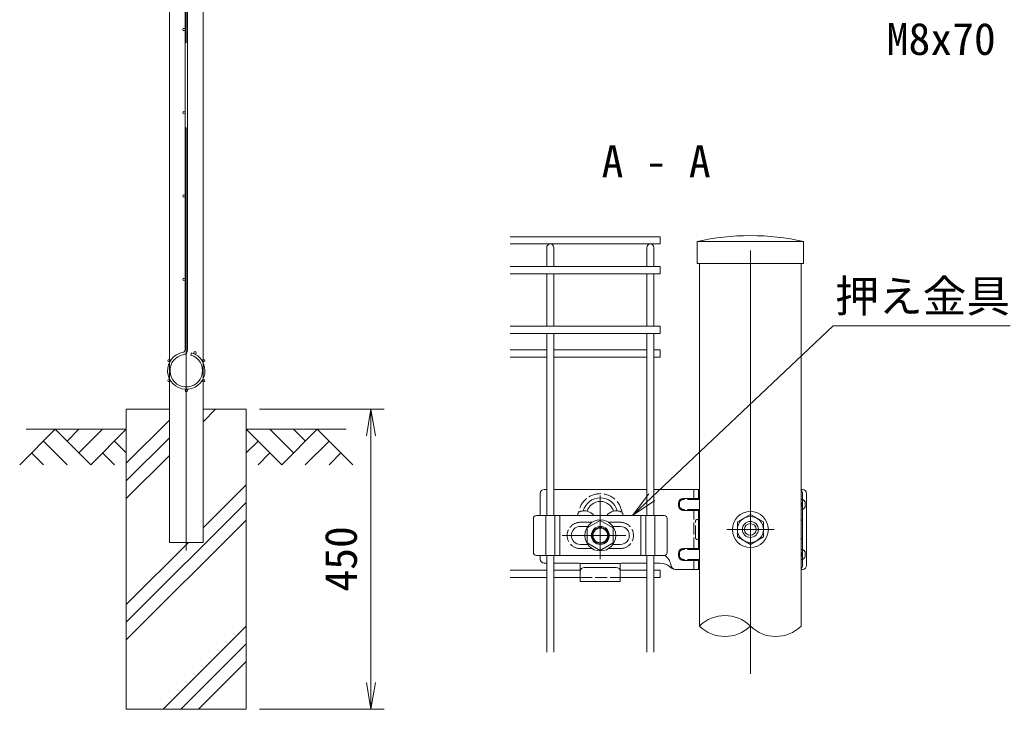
# Model space of a CAD drawing. Units: millimetres, scale not verified. Extents: x -4200 to 4200, y -2970 to 2970.
# Drawn here: x -553 to 932, y -356 to 679 of the extents above; entities that cross this region are included whole.
import ezdxf
from ezdxf.enums import TextEntityAlignment as Align

# ---------------------------------------------------------------- set-up
doc = ezdxf.new("R2010")
doc.units = ezdxf.units.MM
doc.header["$LTSCALE"] = 20
doc.linetypes.add('DASHED', pattern=[7.5, 6, -1.5])
doc.linetypes.add('USER1', pattern=[50.8, 31.75, -6.35, 6.35, -6.35])
for name, color, linetype, lineweight in [('0-0_D-TTL-TXT', 7, 'Continuous', 18), ('0-1_D-STR4', 7, 'Continuous', 9), ('0-2_D-STR-DIM', 7, 'Continuous', 9), ('0-3_0', 7, 'Continuous', 9), ('0-6_D-STR1', 1, 'Continuous', 18), ('0-7_D-DCR-HCH', 7, 'Continuous', 9), ('0-8_D-BMK', 2, 'USER1', 13), ('0-9_D-STR2', 7, 'Continuous', 9), ('0-A_D-BGD', 7, 'Continuous', 9), ('0-B_D-STR3', 3, 'Continuous', 13), ('0-C_D-STR-TXT', 7, 'Continuous', 9)]:
    doc.layers.add(name, color=color, linetype=linetype, lineweight=lineweight)
doc.styles.add('ＭＳ ゴシック', font='')
doc.styles.get('ＭＳ ゴシック').set_extended_font_data('MS Gothic')

# ---------------------------------------------------------------- blocks, each defined once
blk = doc.blocks.new('_Open')
at = {"layer": '0-3_0'}
blk.add_line((-20, 3.33), (0, 0), dxfattribs=at)
blk.add_lwpolyline([(-20, -3.33), (0, 0), (-20, 0)], dxfattribs=at)
blk = doc.blocks.new('U30')
at = {"layer": '0-8_D-BMK'}
for p, q in [((-1500, -295.8), (-1500, 426)), ((0, 240), (0, -240)), ((236.5, 0), (-236.5, 0)), ((-1880, -60), (-1120, -60))]:
    blk.add_line(p, q, dxfattribs=at)
at = {"layer": '0-B_D-STR3'}
for p, q in [((-2060, 400), (-2036, 400)), ((-1964, 400), (-1036, 400)), ((-964, 400), (-508, 400)), ((-517.5, 400), (-517.5, 310)), ((508, 400), (522.4, 400)), ((-2100, 360), (-2100, 140)), ((-508, 310), (-670.1, 310)), ((522.4, -360), (522.4, 360)), ((561.1, -360), (561.1, 360)), ((-720, 260), (-720, 240)), ((510.5, 260), (510.5, 240)), ((-2169, 110), (-2169, -230)), ((-861, 140), (-2139, 140)), ((-2045.5, 140), (-2045.5, -260)), ((-1954, 140), (-1954, -260)), ((-1905, 140), (-1905, -260)), ((-1726, 140), (-1726, 160)), ((-1274, 140), (-1274, 160)), ((-1095, 140), (-1095, -260)), ((-1046, 140), (-1046, -260)), ((-954.5, 140), (-954.5, -260)), ((-831, 110), (-831, -230)), ((-508, 190), (-670.1, 190)), ((-517.5, -190), (-517.5, 190)), ((-517.5, 100), (-508, 100)), ((0, 150), (-130, 74.9)), ((0, 150), (130, 74.9)), ((-1626.2, 30), (-1700, 30)), ((-1300, 30), (-1373.8, 30)), ((-510.1, -80), (-510.1, 80)), ((-130, -74.9), (-130, 74.9)), ((130, -74.9), (130, 74.9)), ((0, -150), (-130, -74.9)), ((0, -150), (130, -74.9)), ((-1626.2, -150), (-1700, -150)), ((-1300, -150), (-1373.8, -150)), ((-508, -190), (-670.1, -190)), ((-517.5, -100), (-508, -100)), ((-2139, -260), (-861, -260)), ((-2100, -260), (-2100, -297.3)), ((-720, -260), (-720, -240)), ((510.5, -260), (510.5, -240)), ((-2036, -337.3), (-2060, -337.3)), ((-1710, -337.3), (-1964, -337.3)), ((-1700, -340), (-1300, -340)), ((-1700, -416.4), (-1700, -347.3)), ((-1660, -380), (-1340, -380)), ((-1300, -416.4), (-1300, -347.3)), ((-1290, -337.3), (-1036, -337.3)), ((-964, -337.3), (-900, -337.3)), ((-508, -310), (-670.1, -310)), ((-517.5, -400), (-517.5, -310)), ((-1700, -520), (-1700, -416.4)), ((-1300, -416.4), (-1300, -520)), ((-752.3, -400), (-508, -400)), ((508, -400), (522.4, -400)), ((-1700, -520), (-1300, -520))]:
    blk.add_line(p, q, dxfattribs=at)
at = {"layer": '0-B_D-STR3', "linetype": 'DASHED'}
for p, q in [((-563.5, 400), (-563.5, 300)), ((-508, 300), (-670.1, 300)), ((509.5, 300), (508, 300)), ((-710, 260), (-710, 240)), ((-508, 200), (-670.1, 200)), ((-563.5, -200), (-563.5, 200)), ((509.5, 200), (508, 200)), ((549.5, 240), (549.5, 260)), ((-529.5, 100), (-517.5, 100)), ((-1582, 71.5), (-1700, 71.5)), ((-1300, 71.5), (-1418, 71.5)), ((-549.5, -80), (-549.5, 80)), ((521.8, -80), (521.8, 80)), ((-1582, -191.5), (-1700, -191.5)), ((-1300, -191.5), (-1418, -191.5)), ((-529.5, -100), (-517.5, -100)), ((-710, -260), (-710, -240)), ((-508, -200), (-670.1, -200)), ((509.5, -200), (508, -200)), ((549.5, -240), (549.5, -260)), ((-508, -300), (-670.1, -300)), ((-563.5, -400), (-563.5, -300)), ((509.5, -300), (508, -300)), ((-1700, -480), (-1300, -480))]:
    blk.add_line(p, q, dxfattribs=at)
at = {"layer": '0-B_D-STR3'}
blk.add_lwpolyline([(-1370, -135.1), (-1500, -210.1), (-1630, -135.1), (-1630, 15.1), (-1500, 90.1), (-1370, 15.1)], close=True, dxfattribs=at)
for centre, radius in [((0, 0), 180), ((0, 0), 130), ((-1500, -60), 155), ((-1500, -60), 90), ((-1500, -60), 80), ((-1500, -60), 74), ((0, 0), 80), ((0, 0), 58.4)]:
    blk.add_circle(centre, radius, dxfattribs=at)
for centre, radius, start, end in [((-2060, 360), 40, 90, 180), ((521.1, 360), 40, 0, 88.20323), ((-1500, 140), 176, 90, 164.83919), ((-1500, 140), 176, 15.16081, 90), ((-670, 260), 50, 90.13848, 180), ((482.4, 360), 40, 0, 50.24468), ((-1500, 140), 140, 90, 161.88318), ((-1500, 140), 140, 18.11682, 90), ((-670, 240), 50, 180, 269.92922), ((460.5, 260), 50, 0, 18.35615), ((460.5, 240), 50, 341.64385, 0), ((-2139, 110), 30, 90, 180), ((-1735.1, 177.8), 20, 297.00649, 344.38101), ((-1659.5, 66.5), 120, 94.96654, 117.99904), ((-1659.5, 66.5), 120, 77.27818, 94.96654), ((-1659.5, 66.5), 120, 37.78277, 77.27818), ((-1340.5, 66.5), 120, 102.72182, 142.21723), ((-1340.5, 66.5), 120, 85.03346, 102.72182), ((-1340.5, 66.5), 120, 62.00096, 85.03346), ((-1264.9, 177.8), 20, 195.61899, 242.99351), ((-861, 110), 30, 0, 90), ((-1700, -60), 90, 90, 180), ((-1670, -32), 70, 54.69388, 62.36991), ((-1670, -32), 70, 54.69388, 62.36991), ((-1330, -32), 70, 117.63009, 125.30612), ((-1330, -32), 70, 117.63009, 125.30612), ((-1300, -60), 90, 269.99997, 90), ((-490.1, 80), 20, 153.31375, 180), ((-1700, -60), 90, 180, 270), ((-490.1, -80), 20, 180, 206.68625), ((-670, -240), 50, 90.07078, 180), ((-2139, -230), 30, 180, 270), ((-861, -230), 30, 270, 360), ((-934.3, -375), 140, 9.51023, 55.63601), ((-670, -260), 50, 180, 269.86152), ((460.5, -240), 50, 0, 18.35615), ((460.5, -260), 50, 341.64385, 0), ((-2060, -297.3), 40, 180, 270), ((-1710, -347.3), 10, 0, 90), ((-1660, -420), 40, 90, 180), ((-1340, -420), 40, 0, 90), ((-1290, -347.3), 10, 90, 180), ((-900.1, -477.3), 140, 47.19871, 89.95462), ((-737, -301.2), 100, 227.19871, 261.22936), ((-737, -342), 60, 189.51019, 255.27781), ((482.4, -360), 40, 309.75532, 0), ((521.1, -360), 40, 271.79677, 0)]:
    blk.add_arc(centre, radius, start, end, dxfattribs=at)
at = {"layer": '0-B_D-STR3', "linetype": 'DASHED'}
for centre, radius, start, end in [((-1500, 140), 218.2, 90, 171.45333), ((-1500, 140), 218.2, 8.54667, 90), ((-670, 260), 40, 90.15483, 180), ((509.5, 260), 40, 0, 90), ((-670, 240), 40, 180, 269.92087), ((509.5, 240), 40, 270, 0), ((-529.5, 80), 20, 90, 180), ((501.8, 80), 20, 0, 71.99643), ((-1700, -60), 131.5, 90, 270), ((-1300, -60), 131.5, 270, 90), ((-529.5, -80), 20, 180, 270), ((501.8, -80), 20, 288.00357, 0), ((-670, -240), 40, 90.07913, 180), ((-670, -260), 40, 180, 269.84517), ((509.5, -240), 40, 0, 90), ((509.5, -260), 40, 270, 0)]:
    blk.add_arc(centre, radius, start, end, dxfattribs=at)

msp = doc.modelspace()

# ---------------------------------------------------------------- linework, layer by layer
at = {"layer": '0-1_D-STR4'}
for p, q in [((-393.47, 93.98), (-393.47, -356.02)), ((-328.87, 93.98), (-393.47, 93.98)), ((-213.47, 93.98), (-278.07, 93.98)), ((-213.47, 93.98), (-213.47, -356.02)), ((-213.47, -356.02), (-393.47, -356.02))]:
    msp.add_line(p, q, dxfattribs=at)
at = {"layer": '0-2_D-STR-DIM'}
for p, q in [((-193.47, 93.98), (-6.49, 93.98)), ((-26.49, -316.02), (-26.49, 53.98)), ((182.39, -147.48), (236.99, -147.48)), ((247.79, -147.48), (287.67, -147.48)), ((347.11, -147.48), (386.99, -147.48)), ((397.79, -147.48), (407.39, -147.48)), ((407.39, -147.48), (407.39, -158.28)), ((182.39, -158.28), (236.99, -158.28)), ((247.79, -158.28), (287.39, -158.28)), ((347.39, -158.28), (386.99, -158.28)), ((397.79, -158.28), (407.39, -158.28)), ((-193.47, -356.02), (-6.49, -356.02))]:
    msp.add_line(p, q, dxfattribs=at)
for centre, start, end in [((504.29, -269.52), 45.18146, 134.81854), ((504.29, -192.83), 225.18146, 314.81854), ((580.49, -192.83), 225.18146, 314.81854)]:
    msp.add_arc(centre, 54.05, start, end, dxfattribs=at)
at = {"layer": '0-6_D-STR1'}
for p, q in [((-328.87, 698.98), (-328.87, -106.02)), ((-278.07, -106.02), (-278.07, 698.98)), ((462.59, 345.72), (622.19, 345.72)), ((462.59, 312.72), (462.59, 345.72)), ((622.19, 345.72), (622.19, 312.72)), ((462.59, 312.72), (622.19, 312.72)), ((466.19, -231.18), (466.19, 312.72)), ((618.59, 312.72), (618.59, -231.18)), ((-328.87, -106.02), (-278.07, -106.02))]:
    msp.add_line(p, q, dxfattribs=at)
msp.add_arc((542.39, -3.56), 358.28, 77.13052, 102.86948, dxfattribs=at)
at = {"layer": '0-7_D-DCR-HCH'}
for p, q in [((-278.07, 75.39), (-259.49, 93.98)), ((-393.47, 13.03), (-328.87, 77.63)), ((-499.9, 63.98), (-553.11, 10.77)), ((-499.9, 63.98), (-446.68, 10.77)), ((-482.16, 46.24), (-464.42, 63.98)), ((-464.42, 28.51), (-428.95, 63.98)), ((-446.68, 10.77), (-393.47, 63.98)), ((-160.26, 10.77), (-213.47, 63.98)), ((-142.52, 28.51), (-178, 63.98)), ((-107.05, 63.98), (-160.26, 10.77)), ((-124.69, 46.15), (-142.52, 63.98)), ((-107.05, 63.98), (-53.84, 10.77)), ((-517.63, 46.24), (-482, 10.77)), ((-411.21, 46.24), (-393.47, 28.59)), ((-393.47, -13.49), (-328.87, 51.11)), ((-195.73, 46.24), (-213.47, 28.59)), ((-89.31, 46.24), (-124.95, 10.77)), ((-535.37, 28.51), (-517.55, 10.77)), ((-428.95, 28.51), (-411.13, 10.77)), ((-393.47, -40.01), (-328.87, 24.59)), ((-178, 28.51), (-195.82, 10.77)), ((-71.57, 28.51), (-89.39, 10.77)), ((-278.07, -83.7), (-213.47, -19.1)), ((-393.47, -225.62), (-213.47, -45.62)), ((-393.47, -252.14), (-213.47, -72.14)), ((-393.47, -199.1), (-300.39, -106.02)), ((-338.26, -356.02), (-213.47, -231.24)), ((-311.74, -356.02), (-213.47, -257.75)), ((-285.22, -356.02), (-213.47, -284.27))]:
    msp.add_line(p, q, dxfattribs=at)
at = {"layer": '0-8_D-BMK'}
for p, q in [((-303.47, -118.02), (-303.47, 1308.98)), ((542.39, -302.86), (542.39, 381.72))]:
    msp.add_line(p, q, dxfattribs=at)
at = {"layer": '0-9_D-STR2'}
for p, q in [((-305.27, 708.98), (-305.27, 183.11)), ((-301.67, 708.98), (-301.67, 183.11)), ((182.39, 352.92), (407.39, 352.92)), ((182.39, 342.12), (407.39, 342.12)), ((407.39, 342.12), (407.39, 352.92)), ((236.99, 308.22), (236.99, 336.72)), ((247.79, 308.22), (247.79, 336.72)), ((386.99, 308.22), (386.99, 336.72)), ((397.79, 308.22), (397.79, 336.72)), ((182.39, 308.22), (407.39, 308.22)), ((182.39, 297.42), (407.39, 297.42)), ((236.99, 218.82), (236.99, 297.42)), ((247.79, 218.82), (247.79, 297.42)), ((386.99, 218.82), (386.99, 297.42)), ((397.79, 218.82), (397.79, 297.42)), ((407.39, 297.42), (407.39, 308.22)), ((182.39, 218.82), (407.39, 218.82)), ((182.39, 208.02), (407.39, 208.02)), ((236.99, -65.28), (236.99, 208.02)), ((247.79, -65.28), (247.79, 208.02)), ((386.99, -65.28), (386.99, 208.02)), ((397.79, -65.28), (397.79, 208.02)), ((407.39, 208.02), (407.39, 218.82)), ((-296.5, 175.36), (-295.47, 178.81)), ((182.39, 183.24), (236.99, 183.24)), ((247.79, 183.24), (386.99, 183.24)), ((397.79, 183.24), (407.39, 183.24)), ((407.39, 172.44), (407.39, 183.24)), ((182.39, 172.44), (236.99, 172.44)), ((247.79, 172.44), (386.99, 172.44)), ((397.79, 172.44), (407.39, 172.44)), ((236.99, -270.57), (236.99, -125.28)), ((247.79, -270.57), (247.79, -125.28)), ((386.99, -270.57), (386.99, -125.28)), ((397.79, -270.57), (397.79, -125.28))]:
    msp.add_line(p, q, dxfattribs=at)
for centre in [(-307.07, 663.98), (-307.07, 538.98), (-307.07, 413.98), (-307.07, 288.98), (-290.35, 178.74), (-329.28, 166.88), (-277.66, 166.88), (-329.28, 137.08), (-277.66, 137.08), (-303.47, 122.18)]:
    msp.add_circle(centre, 1.8, dxfattribs=at)
for centre, radius, start, end in [((242.39, 336.72), 5.4, 0, 180), ((392.39, 336.72), 5.4, 0, 180), ((-303.47, 151.98), 28, 99.83934, 73.39579), ((-308.87, 183.11), 3.6, 279.83934, 0), ((-308.87, 183.11), 7.2, 279.83934, 0), ((-303.47, 151.98), 24.4, 99.83934, 73.39579)]:
    msp.add_arc(centre, radius, start, end, dxfattribs=at)
at = {"layer": '0-A_D-BGD'}
for p, q in [((-543.47, 63.98), (-393.47, 63.98)), ((-63.47, 63.98), (-213.47, 63.98))]:
    msp.add_line(p, q, dxfattribs=at)
at = {"layer": '0-C_D-STR-TXT'}
msp.add_lwpolyline([(932.03, 219.37), (666.36, 219.37), (367, -63.9)], dxfattribs=at)

# ---------------------------------------------------------------- block references
at = {"layer": '0-2_D-STR-DIM', "xscale": 2, "yscale": 2}
for p, rotation in [((-26.49, 93.98), 90), ((-26.49, -356.02), 270)]:
    msp.add_blockref('_Open', p, dxfattribs=dict(at, rotation=rotation))
at = {"layer": '0-2_D-STR-DIM', "xscale": 0.15, "yscale": 0.15}
msp.add_blockref('U30', (542.39, -86.28), dxfattribs=at)
at = {"layer": '0-C_D-STR-TXT', "xscale": 2, "yscale": 2, "rotation": 223.41863}
msp.add_blockref('_Open', (365.55, -65.28), dxfattribs=at)

# ---------------------------------------------------------------- texts
at = {"layer": '0-0_D-TTL-TXT', "style": 'ＭＳ ゴシック'}
msp.add_text('A - A', height=48.09, dxfattribs=at).set_placement((319.27, 427.47), align=Align.BOTTOM_LEFT)
at = {"layer": '0-2_D-STR-DIM', "style": 'ＭＳ ゴシック'}
msp.add_text('450', height=48.09, rotation=90, dxfattribs=at).set_placement((-33.24, -179.52), align=Align.BOTTOM_LEFT)
at = {"layer": '0-C_D-STR-TXT', "style": 'ＭＳ ゴシック'}
for s, p in [('M8x70', (746.84, 611.41)), ('押え金具', (669.58, 225.38))]:
    msp.add_text(s, height=48.09, dxfattribs=at).set_placement(p, align=Align.BOTTOM_LEFT)

doc.saveas('drawing.dxf')
